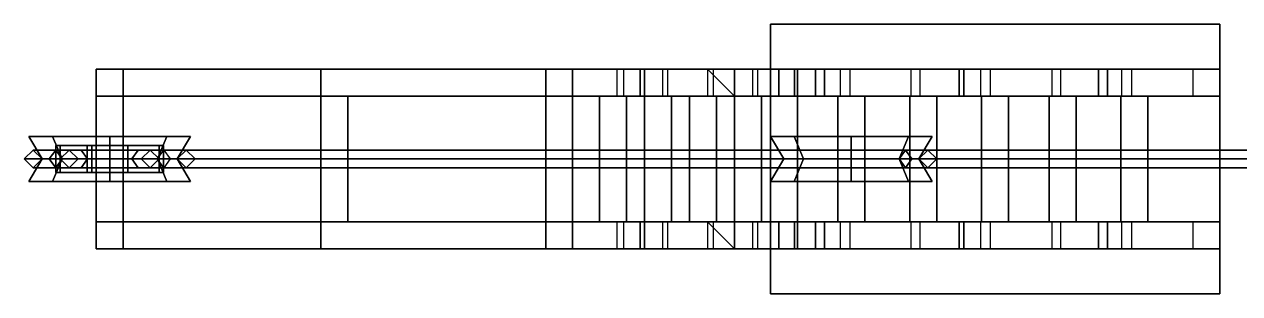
# Model space of a CAD drawing. Extents: x -4.05 to 0.36, y -0.94 to 0.94.
# Drawn here: x -4.05 to -1.346, y -0.3 to 0.3 of the extents above; entities that cross this region are included whole.
import ezdxf

# ---------------------------------------------------------------- set-up
doc = ezdxf.new("R2010")
doc.units = 0
doc.layers.add('CRANE', color=1, linetype='CONTINUOUS')

msp = doc.modelspace()

# ---------------------------------------------------------------- linework, layer by layer
at = {"layer": 'CRANE'}
for points in [[(-2.39, 0.3, 1.04), (-2.39, 0.3, 1), (-2.39, -0.3, 1), (-2.39, -0.3, 1.04)], [(-1.39, 0.3, 1), (-2.39, 0.3, 1), (-2.39, 0.3, 1.04), (-1.39, 0.3, 1.04)], [(-1.39, 0.3, 1.04), (-2.39, 0.3, 1.04), (-2.39, -0.3, 1.04), (-1.39, -0.3, 1.04)], [(-1.39, -0.3, 1.04), (-1.39, -0.3, 1), (-1.39, 0.3, 1), (-1.39, 0.3, 1.04)], [(-2.27, 0.14, 3.48), (-3.89, 0.14, 3.48), (-3.89, 0.2, 3.48), (-2.27, 0.2, 3.48)], [(-3.89, 0.2, 3.48), (-3.83, 0.2, 3.54), (-2.29, 0.2, 3.54), (-2.27, 0.2, 3.48)], [(-3.89, 0.2, 3.85), (-3.83, 0.2, 3.82), (-3.83, 0.2, 3.54), (-3.89, 0.2, 3.48)], [(-3.89, 0.14, 3.48), (-3.89, 0.14, 3.85), (-3.89, 0.2, 3.85), (-3.89, 0.2, 3.48)], [(-3.39, 0.2, 4.04), (-3.39, 0.2, 3.98), (-3.83, 0.2, 3.82), (-3.89, 0.2, 3.85)], [(-3.89, 0.14, 3.85), (-3.39, 0.14, 4.04), (-3.39, 0.2, 4.04), (-3.89, 0.2, 3.85)], [(-2.29, 0.2, 3.54), (-3.83, 0.2, 3.54), (-3.83, 0.14, 3.54), (-2.29, 0.14, 3.54)], [(-3.83, 0.2, 3.5664), (-3.83, 0.2, 3.82), (-3.83, 0.14, 3.82), (-3.83, 0.14, 3.5664)], [(-3.83, 0.2, 3.82), (-3.39, 0.2, 3.98), (-3.39, 0.14, 3.98), (-3.83, 0.14, 3.82)], [(-3.83, 0.2, 3.54), (-2.89, 0.2, 3.9536), (-2.89, 0.14, 3.9536), (-3.83, 0.14, 3.54)], [(-2.89, 0.2, 3.98), (-2.89, 0.2, 3.9536), (-3.83, 0.2, 3.54), (-3.83, 0.2, 3.5664)], [(-3.83, 0.14, 3.5664), (-2.89, 0.14, 3.98), (-2.89, 0.2, 3.98), (-3.83, 0.2, 3.5664)], [(-2.3712, 0.14, 3.98), (-3.39, 0.14, 3.98), (-3.39, 0.2, 3.98), (-2.3712, 0.2, 3.98)], [(-3.39, 0.2, 3.98), (-3.39, 0.2, 4.04), (-2.33, 0.2, 4.04), (-2.3712, 0.2, 3.98)], [(-2.33, 0.2, 4.04), (-3.39, 0.2, 4.04), (-3.39, 0.14, 4.04), (-2.33, 0.14, 4.04)], [(-2.89, 0.2, 3.54), (-2.39, 0.2, 1.04), (-2.39, 0.14, 1.04), (-2.89, 0.14, 3.54)], [(-2.33, 0.2, 1.04), (-2.39, 0.2, 1.04), (-2.89, 0.2, 3.54), (-2.83, 0.2, 3.54)], [(-2.89, 0.2, 3.98), (-2.83, 0.2, 3.98), (-2.83, 0.2, 3.54), (-2.89, 0.2, 3.54)], [(-2.89, 0.14, 3.54), (-2.89, 0.14, 3.9536), (-2.89, 0.2, 3.9536), (-2.89, 0.2, 3.54)], [(-2.83, 0.14, 3.54), (-2.3363, 0.14, 1.0715), (-2.3363, 0.2, 1.0715), (-2.83, 0.2, 3.54)], [(-2.83, 0.2, 3.54), (-2.83, 0.2, 3.936), (-2.83, 0.14, 3.936), (-2.83, 0.14, 3.54)], [(-2.83, 0.2, 3.936), (-2.83, 0.2, 3.98), (-2.2343, 0.2, 3.5432), (-2.29, 0.2, 3.54)], [(-2.2343, 0.2, 3.5432), (-2.83, 0.2, 3.98), (-2.83, 0.14, 3.98), (-2.2343, 0.14, 3.5432)], [(-2.29, 0.14, 3.54), (-2.83, 0.14, 3.936), (-2.83, 0.2, 3.936), (-2.29, 0.2, 3.54)], [(-2.27, 0.2, 3.48), (-2.2135, 0.2, 3.4767), (-2.68, 0.2, 3.04), (-2.7316, 0.2, 3.0479)], [(-2.7316, 0.14, 3.0479), (-2.27, 0.14, 3.48), (-2.27, 0.2, 3.48), (-2.7316, 0.2, 3.0479)], [(-2.7164, 0.2, 2.9721), (-2.7316, 0.2, 3.0479), (-2.68, 0.2, 3.04), (-2.67, 0.2, 2.98)], [(-2.7164, 0.2, 2.9721), (-2.67, 0.2, 2.98), (-1.9222, 0.2, 2.5471), (-1.97, 0.2, 2.54)], [(-1.97, 0.14, 2.54), (-2.7164, 0.14, 2.9721), (-2.7164, 0.2, 2.9721), (-1.97, 0.2, 2.54)], [(-2.0767, 0.2, 3.04), (-2.68, 0.2, 3.04), (-2.68, 0.14, 3.04), (-2.0767, 0.14, 3.04)], [(-2.67, 0.2, 2.98), (-2.68, 0.2, 3.04), (-2.0767, 0.2, 3.04), (-2.0579, 0.2, 2.98)], [(-2.68, 0.2, 3.04), (-2.2135, 0.2, 3.4767), (-2.2135, 0.14, 3.4767), (-2.68, 0.14, 3.04)], [(-2.0579, 0.14, 2.98), (-2.67, 0.14, 2.98), (-2.67, 0.2, 2.98), (-2.0579, 0.2, 2.98)], [(-1.9222, 0.2, 2.5471), (-2.67, 0.2, 2.98), (-2.67, 0.14, 2.98), (-1.9222, 0.14, 2.5471)], [(-2.618, 0.2, 2.48), (-2.63, 0.2, 2.54), (-1.97, 0.2, 2.54), (-1.96, 0.2, 2.48)], [(-1.97, 0.2, 2.54), (-2.63, 0.2, 2.54), (-2.63, 0.14, 2.54), (-1.97, 0.14, 2.54)], [(-1.96, 0.14, 2.48), (-2.618, 0.14, 2.48), (-2.618, 0.2, 2.48), (-1.96, 0.2, 2.48)], [(-2.47, 0.2, 1.98), (-2.53, 0.2, 2.04), (-1.7633, 0.2, 2.04), (-1.7445, 0.2, 1.98)], [(-1.7633, 0.2, 2.04), (-2.53, 0.2, 2.04), (-2.47, 0.14, 2.04), (-1.7633, 0.14, 2.04)], [(-1.96, 0.2, 2.48), (-1.901, 0.2, 2.4793), (-2.47, 0.2, 2.04), (-2.53, 0.2, 2.04)], [(-2.53, 0.14, 2.04), (-1.96, 0.14, 2.48), (-1.96, 0.2, 2.48), (-2.53, 0.2, 2.04)], [(-2.5166, 0.2, 1.9732), (-2.53, 0.2, 2.04), (-2.53, 0.2, 2.04), (-2.47, 0.2, 1.98)], [(-1.66, 0.14, 1.54), (-2.5166, 0.14, 1.9732), (-2.5166, 0.2, 1.9732), (-1.66, 0.2, 1.54)], [(-2.5166, 0.2, 1.9732), (-2.47, 0.2, 1.98), (-1.6079, 0.2, 1.544), (-1.66, 0.2, 1.54)], [(-1.7445, 0.14, 1.98), (-2.47, 0.14, 1.98), (-2.47, 0.2, 1.98), (-1.7445, 0.2, 1.98)], [(-2.47, 0.2, 2.04), (-1.901, 0.2, 2.4793), (-1.901, 0.14, 2.4793), (-2.47, 0.14, 2.04)], [(-1.6079, 0.2, 1.544), (-2.47, 0.2, 1.98), (-2.47, 0.14, 1.98), (-1.6079, 0.14, 1.544)], [(-2.418, 0.2, 1.48), (-2.43, 0.2, 1.54), (-1.66, 0.2, 1.54), (-1.64, 0.2, 1.48)], [(-1.66, 0.2, 1.54), (-2.43, 0.2, 1.54), (-2.43, 0.14, 1.54), (-1.66, 0.14, 1.54)], [(-1.64, 0.14, 1.48), (-2.418, 0.14, 1.48), (-2.418, 0.2, 1.48), (-1.64, 0.2, 1.48)], [(-1.39, 0.2, 1.04), (-1.45, 0.2, 1.04), (-2.3712, 0.2, 3.98), (-2.33, 0.2, 4.04)], [(-2.3712, 0.2, 3.98), (-1.45, 0.2, 1.04), (-1.45, 0.14, 1.04), (-2.3712, 0.14, 3.98)], [(-1.64, 0.2, 1.48), (-1.5866, 0.2, 1.4761), (-2.33, 0.2, 1.04), (-2.3363, 0.2, 1.0715)], [(-2.3363, 0.14, 1.0715), (-1.64, 0.14, 1.48), (-1.64, 0.2, 1.48), (-2.3363, 0.2, 1.0715)], [(-2.33, 0.14, 4.04), (-1.39, 0.14, 1.04), (-1.39, 0.2, 1.04), (-2.33, 0.2, 4.04)], [(-2.33, 0.2, 1.04), (-1.5866, 0.2, 1.4761), (-1.5866, 0.14, 1.4761), (-2.33, 0.14, 1.04)], [(-2.27, 0.2, 3.48), (-2.29, 0.2, 3.54), (-2.2343, 0.2, 3.5432), (-2.2135, 0.2, 3.4767)], [(-1.96, 0.2, 2.48), (-1.97, 0.2, 2.54), (-1.9222, 0.2, 2.5471), (-1.901, 0.2, 2.4793)], [(-1.64, 0.2, 1.48), (-1.66, 0.2, 1.54), (-1.6079, 0.2, 1.544), (-1.5866, 0.2, 1.4761)], [(-2.29, 0.14, 3.54), (-3.83, 0.14, 3.54), (-3.89, 0.14, 3.48), (-2.27, 0.14, 3.48)], [(-3.83, 0.14, 3.54), (-3.83, 0.14, 3.82), (-3.89, 0.14, 3.85), (-3.89, 0.14, 3.48)], [(-3.83, 0.14, 3.82), (-3.39, 0.14, 3.98), (-3.39, 0.14, 4.04), (-3.89, 0.14, 3.85)], [(-3.89, 0.14, 3.54), (-3.89, 0.14, 3.48), (-3.89, -0.14, 3.48), (-3.89, -0.14, 3.54)], [(-3.83, -0.14, 3.48), (-3.89, -0.14, 3.48), (-3.89, 0.14, 3.48), (-3.83, 0.14, 3.48)], [(-3.83, 0.14, 3.54), (-3.89, 0.14, 3.54), (-3.89, -0.14, 3.54), (-3.83, -0.14, 3.54)], [(-3.83, 0.14, 3.85), (-3.89, 0.14, 3.85), (-3.89, -0.14, 3.85), (-3.83, -0.14, 3.85)], [(-3.89, 0.14, 3.85), (-3.89, 0.14, 3.79), (-3.89, -0.14, 3.79), (-3.89, -0.14, 3.85)], [(-3.83, -0.14, 3.79), (-3.89, -0.14, 3.79), (-3.89, 0.14, 3.79), (-3.83, 0.14, 3.79)], [(-3.83, 0.14, 3.54), (-2.89, 0.14, 3.9536), (-2.89, 0.14, 3.98), (-3.83, 0.14, 3.5664)], [(-3.83, -0.14, 3.54), (-3.83, -0.14, 3.48), (-3.83, 0.14, 3.48), (-3.83, 0.14, 3.54)], [(-3.83, -0.14, 3.85), (-3.83, -0.14, 3.79), (-3.83, 0.14, 3.79), (-3.83, 0.14, 3.85)], [(-2.33, 0.14, 4.04), (-3.39, 0.14, 4.04), (-3.39, 0.14, 3.98), (-2.3712, 0.14, 3.98)], [(-3.39, 0.14, 4.04), (-3.39, 0.14, 3.98), (-3.39, -0.14, 3.98), (-3.39, -0.14, 4.04)], [(-3.33, -0.14, 3.98), (-3.39, -0.14, 3.98), (-3.39, 0.14, 3.98), (-3.33, 0.14, 3.98)], [(-3.33, 0.14, 4.04), (-3.39, 0.14, 4.04), (-3.39, -0.14, 4.04), (-3.33, -0.14, 4.04)], [(-3.33, -0.14, 4.04), (-3.33, -0.14, 3.98), (-3.33, 0.14, 3.98), (-3.33, 0.14, 4.04)], [(-2.89, 0.14, 3.54), (-2.39, 0.14, 1.04), (-2.33, 0.14, 1.04), (-2.83, 0.14, 3.54)], [(-2.83, 0.14, 3.54), (-2.83, 0.14, 3.98), (-2.89, 0.14, 3.98), (-2.89, 0.14, 3.54)], [(-2.89, 0.14, 3.54), (-2.89, 0.14, 3.48), (-2.89, -0.14, 3.48), (-2.89, -0.14, 3.54)], [(-2.83, -0.14, 3.48), (-2.89, -0.14, 3.48), (-2.89, 0.14, 3.48), (-2.83, 0.14, 3.48)], [(-2.83, 0.14, 3.54), (-2.89, 0.14, 3.54), (-2.89, -0.14, 3.54), (-2.83, -0.14, 3.54)], [(-2.89, 0.14, 4.04), (-2.89, 0.14, 3.98), (-2.89, -0.14, 3.98), (-2.89, -0.14, 4.04)], [(-2.83, -0.14, 3.98), (-2.89, -0.14, 3.98), (-2.89, 0.14, 3.98), (-2.83, 0.14, 3.98)], [(-2.83, 0.14, 4.04), (-2.89, 0.14, 4.04), (-2.89, -0.14, 4.04), (-2.83, -0.14, 4.04)], [(-2.2343, 0.14, 3.5432), (-2.83, 0.14, 3.98), (-2.83, 0.14, 3.936), (-2.29, 0.14, 3.54)], [(-2.83, -0.14, 3.54), (-2.83, -0.14, 3.48), (-2.83, 0.14, 3.48), (-2.83, 0.14, 3.54)], [(-2.83, -0.14, 4.04), (-2.83, -0.14, 3.98), (-2.83, 0.14, 3.98), (-2.83, 0.14, 4.04)], [(-2.77, 0.14, 3.04), (-2.77, 0.14, 2.98), (-2.77, -0.14, 2.98), (-2.77, -0.14, 3.04)], [(-2.71, -0.14, 2.98), (-2.77, -0.14, 2.98), (-2.77, 0.14, 2.98), (-2.71, 0.14, 2.98)], [(-2.71, 0.14, 3.04), (-2.77, 0.14, 3.04), (-2.77, -0.14, 3.04), (-2.71, -0.14, 3.04)], [(-2.68, 0.14, 3.04), (-2.2135, 0.14, 3.4767), (-2.27, 0.14, 3.48), (-2.7316, 0.14, 3.0479)], [(-2.68, 0.14, 3.04), (-2.7316, 0.14, 3.0479), (-2.7164, 0.14, 2.9721), (-2.67, 0.14, 2.98)], [(-1.9222, 0.14, 2.5471), (-2.67, 0.14, 2.98), (-2.7164, 0.14, 2.9721), (-1.97, 0.14, 2.54)], [(-2.71, -0.14, 3.04), (-2.71, -0.14, 2.98), (-2.71, 0.14, 2.98), (-2.71, 0.14, 3.04)], [(-2.0767, 0.14, 3.04), (-2.68, 0.14, 3.04), (-2.67, 0.14, 2.98), (-2.0579, 0.14, 2.98)], [(-2.67, 0.14, 2.54), (-2.67, 0.14, 2.48), (-2.67, -0.14, 2.48), (-2.67, -0.14, 2.54)], [(-2.61, -0.14, 2.48), (-2.67, -0.14, 2.48), (-2.67, 0.14, 2.48), (-2.61, 0.14, 2.48)], [(-2.61, 0.14, 2.54), (-2.67, 0.14, 2.54), (-2.67, -0.14, 2.54), (-2.61, -0.14, 2.54)], [(-1.97, 0.14, 2.54), (-2.63, 0.14, 2.54), (-2.618, 0.14, 2.48), (-1.96, 0.14, 2.48)], [(-2.61, -0.14, 2.54), (-2.61, -0.14, 2.48), (-2.61, 0.14, 2.48), (-2.61, 0.14, 2.54)], [(-2.57, 0.14, 2.04), (-2.57, 0.14, 1.98), (-2.57, -0.14, 1.98), (-2.57, -0.14, 2.04)], [(-2.51, -0.14, 1.98), (-2.57, -0.14, 1.98), (-2.57, 0.14, 1.98), (-2.51, 0.14, 1.98)], [(-2.51, 0.14, 2.04), (-2.57, 0.14, 2.04), (-2.57, -0.14, 2.04), (-2.51, -0.14, 2.04)], [(-1.7633, 0.14, 2.04), (-2.53, 0.14, 2.04), (-2.47, 0.14, 1.98), (-1.7445, 0.14, 1.98)], [(-2.47, 0.14, 2.04), (-1.901, 0.14, 2.4793), (-1.96, 0.14, 2.48), (-2.53, 0.14, 2.04)], [(-2.53, 0.14, 2.04), (-2.53, 0.14, 2.04), (-2.5166, 0.14, 1.9732), (-2.47, 0.14, 1.98)], [(-1.6079, 0.14, 1.544), (-2.47, 0.14, 1.98), (-2.5166, 0.14, 1.9732), (-1.66, 0.14, 1.54)], [(-2.51, -0.14, 2.04), (-2.51, -0.14, 1.98), (-2.51, 0.14, 1.98), (-2.51, 0.14, 2.04)], [(-2.47, 0.14, 1.54), (-2.47, 0.14, 1.48), (-2.47, -0.14, 1.48), (-2.47, -0.14, 1.54)], [(-2.41, -0.14, 1.48), (-2.47, -0.14, 1.48), (-2.47, 0.14, 1.48), (-2.41, 0.14, 1.48)], [(-2.41, 0.14, 1.54), (-2.47, 0.14, 1.54), (-2.47, -0.14, 1.54), (-2.41, -0.14, 1.54)], [(-1.66, 0.14, 1.54), (-2.43, 0.14, 1.54), (-2.418, 0.14, 1.48), (-1.64, 0.14, 1.48)], [(-2.41, -0.14, 1.54), (-2.41, -0.14, 1.48), (-2.41, 0.14, 1.48), (-2.41, 0.14, 1.54)], [(-2.39, 0.14, 4.04), (-2.39, 0.14, 3.98), (-2.39, -0.14, 3.98), (-2.39, -0.14, 4.04)], [(-2.33, -0.14, 3.98), (-2.39, -0.14, 3.98), (-2.39, 0.14, 3.98), (-2.33, 0.14, 3.98)], [(-2.33, 0.14, 4.04), (-2.39, 0.14, 4.04), (-2.39, -0.14, 4.04), (-2.33, -0.14, 4.04)], [(-2.3712, 0.14, 3.98), (-1.45, 0.14, 1.04), (-1.39, 0.14, 1.04), (-2.33, 0.14, 4.04)], [(-2.33, 0.14, 1.04), (-1.5866, 0.14, 1.4761), (-1.64, 0.14, 1.48), (-2.3363, 0.14, 1.0715)], [(-2.33, -0.14, 4.04), (-2.33, -0.14, 3.98), (-2.33, 0.14, 3.98), (-2.33, 0.14, 4.04)], [(-2.2343, 0.14, 3.5432), (-2.29, 0.14, 3.54), (-2.27, 0.14, 3.48), (-2.2135, 0.14, 3.4767)], [(-2.24, 0.14, 3.54), (-2.24, 0.14, 3.48), (-2.24, -0.14, 3.48), (-2.24, -0.14, 3.54)], [(-2.18, -0.14, 3.48), (-2.24, -0.14, 3.48), (-2.24, 0.14, 3.48), (-2.18, 0.14, 3.48)], [(-2.18, 0.14, 3.54), (-2.24, 0.14, 3.54), (-2.24, -0.14, 3.54), (-2.18, -0.14, 3.54)], [(-2.18, -0.14, 3.54), (-2.18, -0.14, 3.48), (-2.18, 0.14, 3.48), (-2.18, 0.14, 3.54)], [(-2.08, 0.14, 3.04), (-2.08, 0.14, 2.98), (-2.08, -0.14, 2.98), (-2.08, -0.14, 3.04)], [(-2.02, -0.14, 2.98), (-2.08, -0.14, 2.98), (-2.08, 0.14, 2.98), (-2.02, 0.14, 2.98)], [(-2.02, 0.14, 3.04), (-2.08, 0.14, 3.04), (-2.08, -0.14, 3.04), (-2.02, -0.14, 3.04)], [(-2.02, -0.14, 3.04), (-2.02, -0.14, 2.98), (-2.02, 0.14, 2.98), (-2.02, 0.14, 3.04)], [(-1.9222, 0.14, 2.5471), (-1.97, 0.14, 2.54), (-1.96, 0.14, 2.48), (-1.901, 0.14, 2.4793)], [(-1.86, 0.14, 2.54), (-1.92, 0.14, 2.54), (-1.92, -0.14, 2.54), (-1.86, -0.14, 2.54)], [(-1.92, 0.14, 2.54), (-1.92, 0.14, 2.48), (-1.92, -0.14, 2.48), (-1.92, -0.14, 2.54)], [(-1.86, -0.14, 2.48), (-1.92, -0.14, 2.48), (-1.92, 0.14, 2.48), (-1.86, 0.14, 2.48)], [(-1.86, -0.14, 2.54), (-1.86, -0.14, 2.48), (-1.86, 0.14, 2.48), (-1.86, 0.14, 2.54)], [(-1.71, 0.14, 2.04), (-1.77, 0.14, 2.04), (-1.77, -0.14, 2.04), (-1.71, -0.14, 2.04)], [(-1.77, 0.14, 2.04), (-1.77, 0.14, 1.98), (-1.77, -0.14, 1.98), (-1.77, -0.14, 2.04)], [(-1.71, -0.14, 1.98), (-1.77, -0.14, 1.98), (-1.77, 0.14, 1.98), (-1.71, 0.14, 1.98)], [(-1.71, -0.14, 2.04), (-1.71, -0.14, 1.98), (-1.71, 0.14, 1.98), (-1.71, 0.14, 2.04)], [(-1.6079, 0.14, 1.544), (-1.66, 0.14, 1.54), (-1.64, 0.14, 1.48), (-1.5866, 0.14, 1.4761)], [(-1.61, 0.14, 1.54), (-1.61, 0.14, 1.48), (-1.61, -0.14, 1.48), (-1.61, -0.14, 1.54)], [(-1.55, -0.14, 1.48), (-1.61, -0.14, 1.48), (-1.61, 0.14, 1.48), (-1.55, 0.14, 1.48)], [(-1.55, 0.14, 1.54), (-1.61, 0.14, 1.54), (-1.61, -0.14, 1.54), (-1.55, -0.14, 1.54)], [(-1.55, -0.14, 1.54), (-1.55, -0.14, 1.48), (-1.55, 0.14, 1.48), (-1.55, 0.14, 1.54)], [(-3.9873, 0.05, 3.6373), (-4.04, 0.05, 3.51), (-4.01, 0, 3.51), (-3.9661, 0, 3.6161)], [(-4.04, 0.05, 3.51), (-3.9873, 0.05, 3.3827), (-3.9661, 0, 3.4039), (-4.01, 0, 3.51)], [(-3.86, 0.05, 3.69), (-3.9873, 0.05, 3.3827), (-4.04, 0.05, 3.51), (-3.9873, 0.05, 3.6373)], [(-3.86, 0.05, 3.69), (-3.9873, 0.05, 3.6373), (-3.9661, 0, 3.6161), (-3.86, 0, 3.66)], [(-3.9873, 0.05, 3.3827), (-3.86, 0.05, 3.33), (-3.86, 0, 3.36), (-3.9661, 0, 3.4039)], [(-3.7327, 0.05, 3.6373), (-3.86, 0.05, 3.33), (-3.9873, 0.05, 3.3827), (-3.86, 0.05, 3.69)], [(-3.75, 0.03, 3), (-3.97, 0.03, 3), (-3.98, 0.03, 3.06), (-3.74, 0.03, 3.06)], [(-3.98, 0.03, 3.06), (-3.97, 0.03, 3), (-3.97, -0.03, 3), (-3.98, -0.03, 3.06)], [(-3.74, 0.03, 3.06), (-3.98, 0.03, 3.06), (-3.98, -0.03, 3.06), (-3.74, -0.03, 3.06)], [(-3.97, 0.03, 3), (-3.9, 0.03, 2.89), (-3.9, -0.03, 2.89), (-3.97, -0.03, 3)], [(-3.82, 0.03, 2.89), (-3.9, 0.03, 2.89), (-3.97, 0.03, 3), (-3.75, 0.03, 3)], [(-3.9, 0.03, 2.89), (-3.82, 0.03, 2.89), (-3.91, 0.03, 2.8), (-3.97, 0.03, 2.8)], [(-3.97, -0.03, 2.8), (-3.9, -0.03, 2.89), (-3.9, 0.03, 2.89), (-3.97, 0.03, 2.8)], [(-3.97, 0.03, 2.8), (-3.91, 0.03, 2.8), (-3.91, 0.03, 2.76), (-3.97, 0.03, 2.73)], [(-3.97, -0.03, 2.73), (-3.97, -0.03, 2.8), (-3.97, 0.03, 2.8), (-3.97, 0.03, 2.73)], [(-3.97, 0.03, 2.73), (-3.91, 0.03, 2.76), (-3.83, 0.03, 2.72), (-3.83, 0.03, 2.68)], [(-3.83, -0.03, 2.68), (-3.97, -0.03, 2.73), (-3.97, 0.03, 2.73), (-3.83, 0.03, 2.68)], [(-3.91, 0.03, 2.8), (-3.82, 0.03, 2.89), (-3.82, -0.03, 2.89), (-3.91, -0.03, 2.8)], [(-3.91, 0.03, 2.76), (-3.91, 0.03, 2.8), (-3.91, -0.03, 2.8), (-3.91, -0.03, 2.76)], [(-3.83, 0.03, 2.72), (-3.91, 0.03, 2.76), (-3.91, -0.03, 2.76), (-3.83, -0.03, 2.72)], [(-3.7327, 0.05, 3.6373), (-3.86, 0.05, 3.69), (-3.86, 0, 3.66), (-3.7539, 0, 3.6161)], [(-3.86, 0.05, 3.33), (-3.7327, 0.05, 3.3827), (-3.7539, 0, 3.4039), (-3.86, 0, 3.36)], [(-3.68, 0.05, 3.51), (-3.7327, 0.05, 3.3827), (-3.86, 0.05, 3.33), (-3.7327, 0.05, 3.6373)], [(-3.75, 0.03, 2.78), (-3.83, 0.03, 2.72), (-3.83, -0.03, 2.72), (-3.75, -0.03, 2.78)], [(-3.83, 0.03, 2.68), (-3.83, 0.03, 2.72), (-3.75, 0.03, 2.78), (-3.75, 0.03, 2.74)], [(-3.75, -0.03, 2.74), (-3.83, -0.03, 2.68), (-3.83, 0.03, 2.68), (-3.75, 0.03, 2.74)], [(-3.75, -0.03, 3), (-3.82, -0.03, 2.89), (-3.82, 0.03, 2.89), (-3.75, 0.03, 3)], [(-3.68, 0.05, 3.51), (-3.7327, 0.05, 3.6373), (-3.7539, 0, 3.6161), (-3.71, 0, 3.51)], [(-3.7327, 0.05, 3.3827), (-3.68, 0.05, 3.51), (-3.71, 0, 3.51), (-3.7539, 0, 3.4039)], [(-3.74, -0.03, 3.06), (-3.75, -0.03, 3), (-3.75, 0.03, 3), (-3.74, 0.03, 3.06)], [(-3.75, 0.03, 2.74), (-3.75, 0.03, 2.78), (-3.75, -0.03, 2.78), (-3.75, -0.03, 2.74)], [(-2.21, 0.05, 3.69), (-2.3373, 0.05, 3.3827), (-2.39, 0.05, 3.51), (-2.3373, 0.05, 3.6373)], [(-2.39, 0.05, 3.51), (-2.3373, 0.05, 3.3827), (-2.3161, 0, 3.4039), (-2.36, 0, 3.51)], [(-2.3373, 0.05, 3.6373), (-2.39, 0.05, 3.51), (-2.36, 0, 3.51), (-2.3161, 0, 3.6161)], [(-2.0827, 0.05, 3.6373), (-2.21, 0.05, 3.33), (-2.3373, 0.05, 3.3827), (-2.21, 0.05, 3.69)], [(-2.3373, 0.05, 3.3827), (-2.21, 0.05, 3.33), (-2.21, 0, 3.36), (-2.3161, 0, 3.4039)], [(-2.21, 0.05, 3.69), (-2.3373, 0.05, 3.6373), (-2.3161, 0, 3.6161), (-2.21, 0, 3.66)], [(-2.03, 0.05, 3.51), (-2.0827, 0.05, 3.3827), (-2.21, 0.05, 3.33), (-2.0827, 0.05, 3.6373)], [(-2.21, 0.05, 3.33), (-2.0827, 0.05, 3.3827), (-2.1039, 0, 3.4039), (-2.21, 0, 3.36)], [(-2.0827, 0.05, 3.6373), (-2.21, 0.05, 3.69), (-2.21, 0, 3.66), (-2.1039, 0, 3.6161)], [(-2.0827, 0.05, 3.3827), (-2.03, 0.05, 3.51), (-2.06, 0, 3.51), (-2.1039, 0, 3.4039)], [(-2.03, 0.05, 3.51), (-2.0827, 0.05, 3.6373), (-2.1039, 0, 3.6161), (-2.06, 0, 3.51)], [(-4.05, 0, 3.51), (-4.03, 0.02, 3.51), (-3.95, 0.02, 3.06), (-3.97, 0, 3.06)], [(-3.9944, 0, 3.6444), (-3.9802, 0.02, 3.6302), (-4.03, 0.02, 3.51), (-4.05, 0, 3.51)], [(-4.03, 0.02, 3.51), (-4.01, 0, 3.51), (-3.93, 0, 3.06), (-3.95, 0.02, 3.06)], [(-3.9802, 0.02, 3.6302), (-3.9661, 0, 3.6161), (-4.01, 0, 3.51), (-4.03, 0.02, 3.51)], [(-3.86, 0, 3.7), (-3.86, 0.02, 3.68), (-3.9802, 0.02, 3.6302), (-3.9944, 0, 3.6444)], [(-3.86, 0.02, 3.68), (-3.86, 0, 3.66), (-3.9661, 0, 3.6161), (-3.9802, 0.02, 3.6302)], [(-3.93, 0, 3.06), (-3.9095, 0, 3.1095), (-3.9236, 0.02, 3.1236), (-3.95, 0.02, 3.06)], [(-3.95, 0.02, 3.06), (-3.9236, 0.02, 3.1236), (-3.7964, 0.02, 3.1236), (-3.77, 0.02, 3.06)], [(-3.9095, 0, 3.1095), (-3.86, 0, 3.13), (-3.86, 0.02, 3.15), (-3.9236, 0.02, 3.1236)], [(-3.9236, 0.02, 3.1236), (-3.86, 0.02, 3.15), (-3.86, 0.02, 3.15), (-3.7964, 0.02, 3.1236)], [(-3.86, 0, 3.13), (-3.8105, 0, 3.1095), (-3.7964, 0.02, 3.1236), (-3.86, 0.02, 3.15)], [(-2.21, 0, 3.7), (-2.21, 0.02, 3.68), (-3.86, 0.02, 3.68), (-3.86, 0, 3.7)], [(-2.21, 0.02, 3.68), (-2.21, 0, 3.66), (-3.86, 0, 3.66), (-3.86, 0.02, 3.68)], [(-3.8105, 0, 3.1095), (-3.79, 0, 3.06), (-3.77, 0.02, 3.06), (-3.7964, 0.02, 3.1236)], [(-3.71, 0, 3.51), (-3.69, 0.02, 3.51), (-3.77, 0.02, 3.06), (-3.79, 0, 3.06)], [(-3.69, 0.02, 3.51), (-3.67, 0, 3.51), (-3.75, 0, 3.06), (-3.77, 0.02, 3.06)], [(-3.69, 0.02, 3.51), (-3.71, 0, 3.51), (-3.7539, 0, 3.6161), (-3.7398, 0.02, 3.6302)], [(-3.67, 0, 3.51), (-3.69, 0.02, 3.51), (-3.7398, 0.02, 3.6302), (-3.7256, 0, 3.6444)], [(-2.0898, 0.02, 3.6302), (-2.1039, 0, 3.6161), (-2.21, 0, 3.66), (-2.21, 0.02, 3.68)], [(-2.0756, 0, 3.6444), (-2.0898, 0.02, 3.6302), (-2.21, 0.02, 3.68), (-2.21, 0, 3.7)], [(-2.04, 0.02, 3.51), (-2.06, 0, 3.51), (-2.1039, 0, 3.6161), (-2.0898, 0.02, 3.6302)], [(-2.02, 0, 3.51), (-2.04, 0.02, 3.51), (-2.0898, 0.02, 3.6302), (-2.0756, 0, 3.6444)], [(-0.76, 0.02, 1.4), (-0.78, 0, 1.4), (-2.06, 0, 3.51), (-2.04, 0.02, 3.51)], [(-0.74, 0, 1.4), (-0.76, 0.02, 1.4), (-2.04, 0.02, 3.51), (-2.02, 0, 3.51)], [(-4.03, -0.02, 3.51), (-4.05, 0, 3.51), (-3.97, 0, 3.06), (-3.95, -0.02, 3.06)], [(-3.9802, -0.02, 3.6302), (-3.9944, 0, 3.6444), (-4.05, 0, 3.51), (-4.03, -0.02, 3.51)], [(-4.04, -0.05, 3.51), (-3.9873, -0.05, 3.6373), (-3.9661, 0, 3.6161), (-4.01, 0, 3.51)], [(-3.9873, -0.05, 3.3827), (-4.04, -0.05, 3.51), (-4.01, 0, 3.51), (-3.9661, 0, 3.4039)], [(-4.01, 0, 3.51), (-4.03, -0.02, 3.51), (-3.95, -0.02, 3.06), (-3.93, 0, 3.06)], [(-3.9661, 0, 3.6161), (-3.9802, -0.02, 3.6302), (-4.03, -0.02, 3.51), (-4.01, 0, 3.51)], [(-3.86, -0.02, 3.68), (-3.86, 0, 3.7), (-3.9944, 0, 3.6444), (-3.9802, -0.02, 3.6302)], [(-3.9873, -0.05, 3.6373), (-3.86, -0.05, 3.69), (-3.86, 0, 3.66), (-3.9661, 0, 3.6161)], [(-3.86, -0.05, 3.33), (-3.9873, -0.05, 3.3827), (-3.9661, 0, 3.4039), (-3.86, 0, 3.36)], [(-3.86, 0, 3.66), (-3.86, -0.02, 3.68), (-3.9802, -0.02, 3.6302), (-3.9661, 0, 3.6161)], [(-3.9095, 0, 3.1095), (-3.93, 0, 3.06), (-3.95, -0.02, 3.06), (-3.9236, -0.02, 3.1236)], [(-3.77, -0.02, 3.06), (-3.7964, -0.02, 3.1236), (-3.9236, -0.02, 3.1236), (-3.95, -0.02, 3.06)], [(-3.86, 0, 3.13), (-3.9095, 0, 3.1095), (-3.9236, -0.02, 3.1236), (-3.86, -0.02, 3.15)], [(-3.7964, -0.02, 3.1236), (-3.86, -0.02, 3.15), (-3.86, -0.02, 3.15), (-3.9236, -0.02, 3.1236)], [(-3.86, -0.05, 3.69), (-3.7327, -0.05, 3.6373), (-3.7539, 0, 3.6161), (-3.86, 0, 3.66)], [(-3.7327, -0.05, 3.3827), (-3.86, -0.05, 3.33), (-3.86, 0, 3.36), (-3.7539, 0, 3.4039)], [(-3.8105, 0, 3.1095), (-3.86, 0, 3.13), (-3.86, -0.02, 3.15), (-3.7964, -0.02, 3.1236)], [(-2.21, -0.02, 3.68), (-2.21, 0, 3.7), (-3.86, 0, 3.7), (-3.86, -0.02, 3.68)], [(-2.21, 0, 3.66), (-2.21, -0.02, 3.68), (-3.86, -0.02, 3.68), (-3.86, 0, 3.66)], [(-3.79, 0, 3.06), (-3.8105, 0, 3.1095), (-3.7964, -0.02, 3.1236), (-3.77, -0.02, 3.06)], [(-3.69, -0.02, 3.51), (-3.71, 0, 3.51), (-3.79, 0, 3.06), (-3.77, -0.02, 3.06)], [(-3.67, 0, 3.51), (-3.69, -0.02, 3.51), (-3.77, -0.02, 3.06), (-3.75, 0, 3.06)], [(-3.7327, -0.05, 3.6373), (-3.68, -0.05, 3.51), (-3.71, 0, 3.51), (-3.7539, 0, 3.6161)], [(-3.68, -0.05, 3.51), (-3.7327, -0.05, 3.3827), (-3.7539, 0, 3.4039), (-3.71, 0, 3.51)], [(-3.71, 0, 3.51), (-3.69, -0.02, 3.51), (-3.7398, -0.02, 3.6302), (-3.7539, 0, 3.6161)], [(-3.69, -0.02, 3.51), (-3.67, 0, 3.51), (-3.7256, 0, 3.6444), (-3.7398, -0.02, 3.6302)], [(-2.3373, -0.05, 3.3827), (-2.39, -0.05, 3.51), (-2.36, 0, 3.51), (-2.3161, 0, 3.4039)], [(-2.39, -0.05, 3.51), (-2.3373, -0.05, 3.6373), (-2.3161, 0, 3.6161), (-2.36, 0, 3.51)], [(-2.21, -0.05, 3.33), (-2.3373, -0.05, 3.3827), (-2.3161, 0, 3.4039), (-2.21, 0, 3.36)], [(-2.3373, -0.05, 3.6373), (-2.21, -0.05, 3.69), (-2.21, 0, 3.66), (-2.3161, 0, 3.6161)], [(-2.0827, -0.05, 3.3827), (-2.21, -0.05, 3.33), (-2.21, 0, 3.36), (-2.1039, 0, 3.4039)], [(-2.21, -0.05, 3.69), (-2.0827, -0.05, 3.6373), (-2.1039, 0, 3.6161), (-2.21, 0, 3.66)], [(-2.1039, 0, 3.6161), (-2.0898, -0.02, 3.6302), (-2.21, -0.02, 3.68), (-2.21, 0, 3.66)], [(-2.0898, -0.02, 3.6302), (-2.0756, 0, 3.6444), (-2.21, 0, 3.7), (-2.21, -0.02, 3.68)], [(-2.03, -0.05, 3.51), (-2.0827, -0.05, 3.3827), (-2.1039, 0, 3.4039), (-2.06, 0, 3.51)], [(-2.0827, -0.05, 3.6373), (-2.03, -0.05, 3.51), (-2.06, 0, 3.51), (-2.1039, 0, 3.6161)], [(-2.06, 0, 3.51), (-2.04, -0.02, 3.51), (-2.0898, -0.02, 3.6302), (-2.1039, 0, 3.6161)], [(-2.04, -0.02, 3.51), (-2.02, 0, 3.51), (-2.0756, 0, 3.6444), (-2.0898, -0.02, 3.6302)], [(-0.78, 0, 1.4), (-0.76, -0.02, 1.4), (-2.04, -0.02, 3.51), (-2.06, 0, 3.51)], [(-0.76, -0.02, 1.4), (-0.74, 0, 1.4), (-2.02, 0, 3.51), (-2.04, -0.02, 3.51)], [(-4.04, -0.05, 3.51), (-3.9873, -0.05, 3.3827), (-3.86, -0.05, 3.33), (-3.9873, -0.05, 3.6373)], [(-3.9873, -0.05, 3.6373), (-3.86, -0.05, 3.33), (-3.7327, -0.05, 3.3827), (-3.86, -0.05, 3.69)], [(-3.98, -0.03, 3.06), (-3.97, -0.03, 3), (-3.75, -0.03, 3), (-3.74, -0.03, 3.06)], [(-3.97, -0.03, 3), (-3.9, -0.03, 2.89), (-3.82, -0.03, 2.89), (-3.75, -0.03, 3)], [(-3.91, -0.03, 2.8), (-3.82, -0.03, 2.89), (-3.9, -0.03, 2.89), (-3.97, -0.03, 2.8)], [(-3.91, -0.03, 2.76), (-3.91, -0.03, 2.8), (-3.97, -0.03, 2.8), (-3.97, -0.03, 2.73)], [(-3.83, -0.03, 2.72), (-3.91, -0.03, 2.76), (-3.97, -0.03, 2.73), (-3.83, -0.03, 2.68)], [(-3.86, -0.05, 3.69), (-3.7327, -0.05, 3.3827), (-3.68, -0.05, 3.51), (-3.7327, -0.05, 3.6373)], [(-3.75, -0.03, 2.78), (-3.83, -0.03, 2.72), (-3.83, -0.03, 2.68), (-3.75, -0.03, 2.74)], [(-2.39, -0.05, 3.51), (-2.3373, -0.05, 3.3827), (-2.21, -0.05, 3.33), (-2.3373, -0.05, 3.6373)], [(-2.3373, -0.05, 3.6373), (-2.21, -0.05, 3.33), (-2.0827, -0.05, 3.3827), (-2.21, -0.05, 3.69)], [(-2.21, -0.05, 3.69), (-2.0827, -0.05, 3.3827), (-2.03, -0.05, 3.51), (-2.0827, -0.05, 3.6373)], [(-3.39, -0.14, 4.04), (-3.39, -0.14, 3.98), (-3.83, -0.14, 3.82), (-3.89, -0.14, 3.85)], [(-3.89, -0.2, 3.85), (-3.39, -0.2, 4.04), (-3.39, -0.14, 4.04), (-3.89, -0.14, 3.85)], [(-3.89, -0.14, 3.85), (-3.83, -0.14, 3.82), (-3.83, -0.14, 3.54), (-3.89, -0.14, 3.48)], [(-3.89, -0.2, 3.48), (-3.89, -0.2, 3.85), (-3.89, -0.14, 3.85), (-3.89, -0.14, 3.48)], [(-3.89, -0.14, 3.48), (-3.83, -0.14, 3.54), (-2.29, -0.14, 3.54), (-2.27, -0.14, 3.48)], [(-2.27, -0.2, 3.48), (-3.89, -0.2, 3.48), (-3.89, -0.14, 3.48), (-2.27, -0.14, 3.48)], [(-3.83, -0.14, 3.5664), (-3.83, -0.14, 3.82), (-3.83, -0.2, 3.82), (-3.83, -0.2, 3.5664)], [(-2.89, -0.14, 3.98), (-2.89, -0.14, 3.9536), (-3.83, -0.14, 3.54), (-3.83, -0.14, 3.5664)], [(-3.83, -0.2, 3.5664), (-2.89, -0.2, 3.98), (-2.89, -0.14, 3.98), (-3.83, -0.14, 3.5664)], [(-3.83, -0.14, 3.54), (-2.89, -0.14, 3.9536), (-2.89, -0.2, 3.9536), (-3.83, -0.2, 3.54)], [(-2.29, -0.14, 3.54), (-3.83, -0.14, 3.54), (-3.83, -0.2, 3.54), (-2.29, -0.2, 3.54)], [(-3.83, -0.14, 3.82), (-3.39, -0.14, 3.98), (-3.39, -0.2, 3.98), (-3.83, -0.2, 3.82)], [(-3.39, -0.14, 3.98), (-3.39, -0.14, 4.04), (-2.33, -0.14, 4.04), (-2.3712, -0.14, 3.98)], [(-2.3712, -0.2, 3.98), (-3.39, -0.2, 3.98), (-3.39, -0.14, 3.98), (-2.3712, -0.14, 3.98)], [(-2.33, -0.14, 4.04), (-3.39, -0.14, 4.04), (-3.39, -0.2, 4.04), (-2.33, -0.2, 4.04)], [(-2.33, -0.14, 1.04), (-2.39, -0.14, 1.04), (-2.89, -0.14, 3.54), (-2.83, -0.14, 3.54)], [(-2.89, -0.14, 3.54), (-2.39, -0.14, 1.04), (-2.39, -0.2, 1.04), (-2.89, -0.2, 3.54)], [(-2.89, -0.2, 3.54), (-2.89, -0.2, 3.9536), (-2.89, -0.14, 3.9536), (-2.89, -0.14, 3.54)], [(-2.89, -0.14, 3.98), (-2.83, -0.14, 3.98), (-2.83, -0.14, 3.54), (-2.89, -0.14, 3.54)], [(-2.83, -0.2, 3.54), (-2.3363, -0.2, 1.0715), (-2.3363, -0.14, 1.0715), (-2.83, -0.14, 3.54)], [(-2.83, -0.14, 3.54), (-2.83, -0.14, 3.936), (-2.83, -0.2, 3.936), (-2.83, -0.2, 3.54)], [(-2.29, -0.2, 3.54), (-2.83, -0.2, 3.936), (-2.83, -0.14, 3.936), (-2.29, -0.14, 3.54)], [(-2.83, -0.14, 3.936), (-2.83, -0.14, 3.98), (-2.2343, -0.14, 3.5432), (-2.29, -0.14, 3.54)], [(-2.2343, -0.14, 3.5432), (-2.83, -0.14, 3.98), (-2.83, -0.2, 3.98), (-2.2343, -0.2, 3.5432)], [(-2.27, -0.14, 3.48), (-2.2135, -0.14, 3.4767), (-2.68, -0.14, 3.04), (-2.7316, -0.14, 3.0479)], [(-2.7316, -0.2, 3.0479), (-2.27, -0.2, 3.48), (-2.27, -0.14, 3.48), (-2.7316, -0.14, 3.0479)], [(-2.7164, -0.14, 2.9721), (-2.7316, -0.14, 3.0479), (-2.68, -0.14, 3.04), (-2.67, -0.14, 2.98)], [(-1.97, -0.2, 2.54), (-2.7164, -0.2, 2.9721), (-2.7164, -0.14, 2.9721), (-1.97, -0.14, 2.54)], [(-2.7164, -0.14, 2.9721), (-2.67, -0.14, 2.98), (-1.9222, -0.14, 2.5471), (-1.97, -0.14, 2.54)], [(-2.68, -0.14, 3.04), (-2.2135, -0.14, 3.4767), (-2.2135, -0.2, 3.4767), (-2.68, -0.2, 3.04)], [(-2.67, -0.14, 2.98), (-2.68, -0.14, 3.04), (-2.0767, -0.14, 3.04), (-2.0579, -0.14, 2.98)], [(-2.0767, -0.14, 3.04), (-2.68, -0.14, 3.04), (-2.68, -0.2, 3.04), (-2.0767, -0.2, 3.04)], [(-1.9222, -0.14, 2.5471), (-2.67, -0.14, 2.98), (-2.67, -0.2, 2.98), (-1.9222, -0.2, 2.5471)], [(-2.0579, -0.2, 2.98), (-2.67, -0.2, 2.98), (-2.67, -0.14, 2.98), (-2.0579, -0.14, 2.98)], [(-2.618, -0.14, 2.48), (-2.63, -0.14, 2.54), (-1.97, -0.14, 2.54), (-1.96, -0.14, 2.48)], [(-1.97, -0.14, 2.54), (-2.63, -0.14, 2.54), (-2.63, -0.2, 2.54), (-1.97, -0.2, 2.54)], [(-1.96, -0.2, 2.48), (-2.618, -0.2, 2.48), (-2.618, -0.14, 2.48), (-1.96, -0.14, 2.48)], [(-1.96, -0.14, 2.48), (-1.901, -0.14, 2.4793), (-2.47, -0.14, 2.04), (-2.53, -0.14, 2.04)], [(-2.53, -0.2, 2.04), (-1.96, -0.2, 2.48), (-1.96, -0.14, 2.48), (-2.53, -0.14, 2.04)], [(-2.5166, -0.14, 1.9732), (-2.53, -0.14, 2.04), (-2.53, -0.14, 2.04), (-2.47, -0.14, 1.98)], [(-2.47, -0.14, 1.98), (-2.53, -0.14, 2.04), (-1.7633, -0.14, 2.04), (-1.7445, -0.14, 1.98)], [(-1.7633, -0.14, 2.04), (-2.53, -0.14, 2.04), (-2.47, -0.2, 2.04), (-1.7633, -0.2, 2.04)], [(-1.66, -0.2, 1.54), (-2.5166, -0.2, 1.9732), (-2.5166, -0.14, 1.9732), (-1.66, -0.14, 1.54)], [(-2.5166, -0.14, 1.9732), (-2.47, -0.14, 1.98), (-1.6079, -0.14, 1.544), (-1.66, -0.14, 1.54)], [(-2.47, -0.14, 2.04), (-1.901, -0.14, 2.4793), (-1.901, -0.2, 2.4793), (-2.47, -0.2, 2.04)], [(-1.6079, -0.14, 1.544), (-2.47, -0.14, 1.98), (-2.47, -0.2, 1.98), (-1.6079, -0.2, 1.544)], [(-1.7445, -0.2, 1.98), (-2.47, -0.2, 1.98), (-2.47, -0.14, 1.98), (-1.7445, -0.14, 1.98)], [(-2.418, -0.14, 1.48), (-2.43, -0.14, 1.54), (-1.66, -0.14, 1.54), (-1.64, -0.14, 1.48)], [(-1.66, -0.14, 1.54), (-2.43, -0.14, 1.54), (-2.43, -0.2, 1.54), (-1.66, -0.2, 1.54)], [(-1.64, -0.2, 1.48), (-2.418, -0.2, 1.48), (-2.418, -0.14, 1.48), (-1.64, -0.14, 1.48)], [(-2.3712, -0.14, 3.98), (-1.45, -0.14, 1.04), (-1.45, -0.2, 1.04), (-2.3712, -0.2, 3.98)], [(-1.39, -0.14, 1.04), (-1.45, -0.14, 1.04), (-2.3712, -0.14, 3.98), (-2.33, -0.14, 4.04)], [(-1.64, -0.14, 1.48), (-1.5866, -0.14, 1.4761), (-2.33, -0.14, 1.04), (-2.3363, -0.14, 1.0715)], [(-2.3363, -0.2, 1.0715), (-1.64, -0.2, 1.48), (-1.64, -0.14, 1.48), (-2.3363, -0.14, 1.0715)], [(-2.33, -0.14, 1.04), (-1.5866, -0.14, 1.4761), (-1.5866, -0.2, 1.4761), (-2.33, -0.2, 1.04)], [(-2.33, -0.2, 4.04), (-1.39, -0.2, 1.04), (-1.39, -0.14, 1.04), (-2.33, -0.14, 4.04)], [(-2.27, -0.14, 3.48), (-2.29, -0.14, 3.54), (-2.2343, -0.14, 3.5432), (-2.2135, -0.14, 3.4767)], [(-1.96, -0.14, 2.48), (-1.97, -0.14, 2.54), (-1.9222, -0.14, 2.5471), (-1.901, -0.14, 2.4793)], [(-1.64, -0.14, 1.48), (-1.66, -0.14, 1.54), (-1.6079, -0.14, 1.544), (-1.5866, -0.14, 1.4761)], [(-3.83, -0.2, 3.82), (-3.39, -0.2, 3.98), (-3.39, -0.2, 4.04), (-3.89, -0.2, 3.85)], [(-3.83, -0.2, 3.54), (-3.83, -0.2, 3.82), (-3.89, -0.2, 3.85), (-3.89, -0.2, 3.48)], [(-2.29, -0.2, 3.54), (-3.83, -0.2, 3.54), (-3.89, -0.2, 3.48), (-2.27, -0.2, 3.48)], [(-3.83, -0.2, 3.54), (-2.89, -0.2, 3.9536), (-2.89, -0.2, 3.98), (-3.83, -0.2, 3.5664)], [(-2.33, -0.2, 4.04), (-3.39, -0.2, 4.04), (-3.39, -0.2, 3.98), (-2.3712, -0.2, 3.98)], [(-2.89, -0.2, 3.54), (-2.39, -0.2, 1.04), (-2.33, -0.2, 1.04), (-2.83, -0.2, 3.54)], [(-2.83, -0.2, 3.54), (-2.83, -0.2, 3.98), (-2.89, -0.2, 3.98), (-2.89, -0.2, 3.54)], [(-2.2343, -0.2, 3.5432), (-2.83, -0.2, 3.98), (-2.83, -0.2, 3.936), (-2.29, -0.2, 3.54)], [(-2.68, -0.2, 3.04), (-2.2135, -0.2, 3.4767), (-2.27, -0.2, 3.48), (-2.7316, -0.2, 3.0479)], [(-2.68, -0.2, 3.04), (-2.7316, -0.2, 3.0479), (-2.7164, -0.2, 2.9721), (-2.67, -0.2, 2.98)], [(-1.9222, -0.2, 2.5471), (-2.67, -0.2, 2.98), (-2.7164, -0.2, 2.9721), (-1.97, -0.2, 2.54)], [(-2.0767, -0.2, 3.04), (-2.68, -0.2, 3.04), (-2.67, -0.2, 2.98), (-2.0579, -0.2, 2.98)], [(-1.97, -0.2, 2.54), (-2.63, -0.2, 2.54), (-2.618, -0.2, 2.48), (-1.96, -0.2, 2.48)], [(-2.47, -0.2, 2.04), (-1.901, -0.2, 2.4793), (-1.96, -0.2, 2.48), (-2.53, -0.2, 2.04)], [(-2.53, -0.2, 2.04), (-2.53, -0.2, 2.04), (-2.5166, -0.2, 1.9732), (-2.47, -0.2, 1.98)], [(-1.7633, -0.2, 2.04), (-2.53, -0.2, 2.04), (-2.47, -0.2, 1.98), (-1.7445, -0.2, 1.98)], [(-1.6079, -0.2, 1.544), (-2.47, -0.2, 1.98), (-2.5166, -0.2, 1.9732), (-1.66, -0.2, 1.54)], [(-1.66, -0.2, 1.54), (-2.43, -0.2, 1.54), (-2.418, -0.2, 1.48), (-1.64, -0.2, 1.48)], [(-2.3712, -0.2, 3.98), (-1.45, -0.2, 1.04), (-1.39, -0.2, 1.04), (-2.33, -0.2, 4.04)], [(-2.33, -0.2, 1.04), (-1.5866, -0.2, 1.4761), (-1.64, -0.2, 1.48), (-2.3363, -0.2, 1.0715)], [(-2.2343, -0.2, 3.5432), (-2.29, -0.2, 3.54), (-2.27, -0.2, 3.48), (-2.2135, -0.2, 3.4767)], [(-1.9222, -0.2, 2.5471), (-1.97, -0.2, 2.54), (-1.96, -0.2, 2.48), (-1.901, -0.2, 2.4793)], [(-1.6079, -0.2, 1.544), (-1.66, -0.2, 1.54), (-1.64, -0.2, 1.48), (-1.5866, -0.2, 1.4761)], [(-2.39, -0.3, 1.04), (-2.39, -0.3, 1), (-1.39, -0.3, 1), (-1.39, -0.3, 1.04)]]:
    msp.add_3dface(points, dxfattribs=at)

doc.saveas('drawing.dxf')
